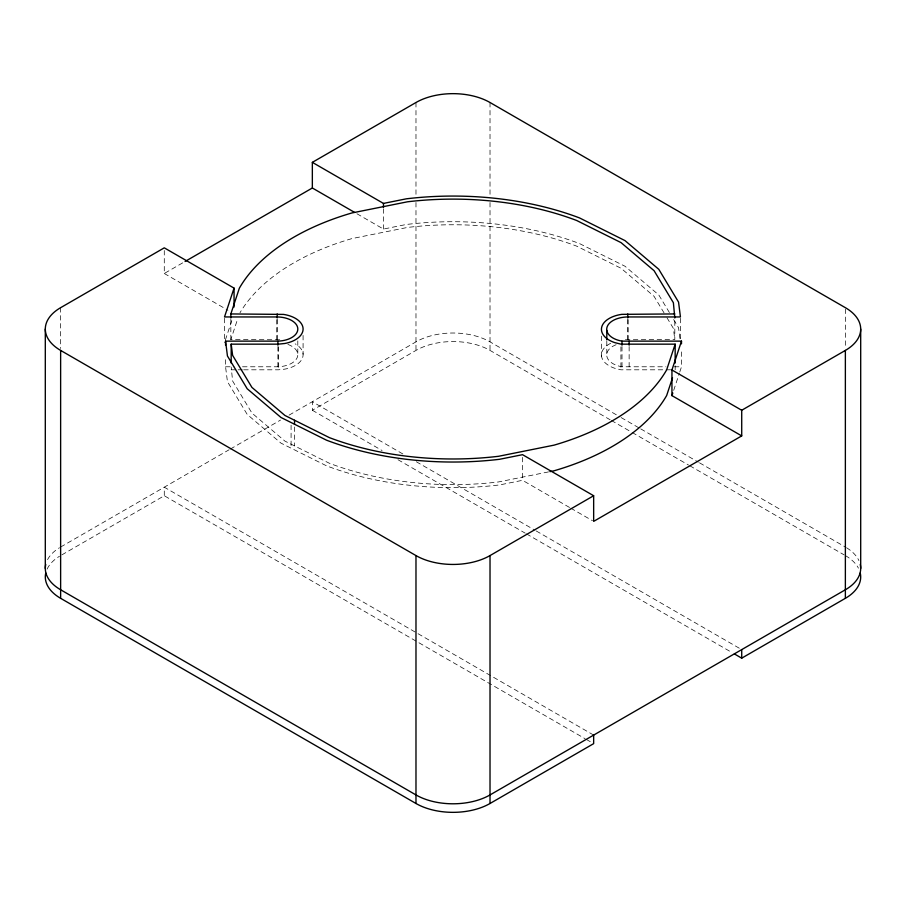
<?xml version="1.0" encoding="UTF-8"?>
<svg xmlns="http://www.w3.org/2000/svg" width="906" height="906" viewBox="0 0 906 906"><rect width="100%" height="100%" fill="white"/><g stroke="black" fill="none" stroke-linecap="round" stroke-linejoin="round"><path stroke-width="0.68" stroke-dasharray="4.53 3.4" d="M225.379 339.976L232.751 317.7M279.739 339.773L230.837 339.58L237.87 318.323M673.69 390.373L679.319 373.34M679.76 372.026L681.493 366.783L681.493 349.24M164.28 250.532L164.28 273.487L183.85 262.185M60.634 547.031L229.127 449.75M230.351 449.048L280.52 420.078M289.093 415.129L415.979 341.868A52.344 30.226 0 0 1 490.021 341.868L619.908 416.862M61.857 554.88L164.28 495.741L585.095 738.707M402.864 453.974L312.344 401.709L312.344 410.259L415.979 350.418A52.344 30.226 0 0 1 490.021 350.418L610.1 419.75M356.941 213.748L383.465 229.059L406.341 224.473A230.328 132.978 0 0 1 579.5 243.567L625.015 266.251L658.798 294.971L669.387 312.536M548.526 471.901L498.583 481.935A225.05 129.932 0 0 1 329.399 463.272L284.926 441.109L251.925 413.045L232.616 381.007L231.189 367.1M569.546 507.462L522.535 480.316L499.659 484.914A230.328 132.978 0 0 1 326.5 465.82L280.985 443.136L247.202 414.416L227.44 381.63L225.56 366.783L225.56 357.338M243.68 369.807L278.38 369.807L284.801 369.138A26.229 15.142 0 0 0 295.175 343.861M625.389 339.75L674.811 339.58L674.811 319.331M225.56 366.783L234.054 366.783M242.536 366.783L277.904 366.783A20.951 12.095 0 0 0 297.247 357.485A20.951 12.095 0 0 0 287.179 344.178M616.114 344.722A21.382 12.344 0 0 0 606.963 356.828A21.382 12.344 0 0 0 622.003 366.783L665.933 366.783M674.415 366.783L681.493 366.783M231.189 369.807L236.738 369.807M238.131 369.807L242.298 369.807M610.655 343.306A26.659 15.391 0 0 0 614.698 368.255L620.916 369.807L670.984 369.807M621.131 417.575L639.511 428.187M640.735 428.889L698.322 462.139M699.545 462.841L845.366 547.031M611.323 420.463L630.927 431.777M632.162 432.49L688.526 465.027M689.749 465.741L844.143 554.88M164.28 273.487L227.927 310.237M570.757 508.164L592.456 520.69M416.318 461.743L534.982 530.248M536.205 530.961L741.72 649.613M312.344 410.259L382.072 450.52M397.972 459.704L525.197 533.147M526.42 533.861L731.935 652.513M593.657 735.094L164.28 487.19L164.28 495.741M586.318 739.409L591.21 742.229M673.622 319.558L678.56 327.757L680.1 339.909M664.087 312.955L654.075 296.341L621.074 268.278L576.601 246.115A225.05 129.932 0 0 0 407.417 227.451L351.924 238.595A225.05 129.932 0 0 0 239.988 312.763M666.952 317.7L673.385 328.38L674.811 339.58M845.366 309.082L845.366 348.504M680.44 318.312L680.44 339.909M675.163 365.752L675.163 369.807M629.138 346.534L629.138 366.783M628.096 319.659L628.096 339.909M627.779 319.331L627.779 339.58M622.003 346.534L622.003 366.783M620.916 346.862L620.916 369.807M606.805 341.256L606.805 356.103M601.55 336.137L601.55 356.386M522.535 457.371L522.535 480.316M490.021 102.514L490.021 195.447M490.021 202.48L490.021 350.418M415.979 102.514L415.979 195.447M415.979 202.48L415.979 350.418M383.465 208.822L383.465 229.059M303.08 335.424L303.08 354.325M297.802 340.894L297.802 354.393M294.518 426.986L294.518 445.877M291.086 425.22L291.086 448.164M278.38 346.862L278.38 369.807M277.904 346.534L277.904 366.783M277.191 319.331L277.191 339.58M276.862 319.659L276.862 342.604M230.837 319.331L230.837 339.58M224.507 318.312L224.507 342.604M60.634 307.678L60.634 348.504M47.554 559.636A52.344 30.226 0 0 1 59.445 547.745M846.555 547.745A52.344 30.226 0 0 1 858.911 560.587M845.366 555.582A52.344 30.226 0 0 1 858.446 568.175M47.089 569.127A52.344 30.226 0 0 1 59.445 556.295"/><path stroke-width="1.36" d="M593.657 735.094L593.657 743.645L490.021 803.486A52.344 30.226 0 0 1 415.979 803.486L60.634 598.322L60.634 350.418A52.344 30.226 0 0 1 60.634 307.678L164.28 247.836L234.054 288.119L224.507 316.953L276.862 316.953A20.951 12.095 0 0 1 297.802 328.753A20.951 12.095 0 0 1 277.904 341.132L225.56 341.132L225.56 345.186M230.837 317.983L230.837 313.94L239.343 288.221A225.05 129.932 0 0 1 351.924 212.955L407.417 201.811A225.05 129.932 0 0 1 576.601 220.464L621.074 242.638L654.075 270.69L673.385 302.729L674.811 317.983M674.811 313.94L621.81 314.348A26.659 15.391 0 0 0 601.72 327.089A26.659 15.391 0 0 0 614.698 342.604L620.916 344.155L675.163 344.155L666.657 369.875A225.05 129.932 0 0 1 554.076 445.14L498.583 456.284A225.05 129.932 0 0 1 329.399 437.632L284.926 415.458L251.925 387.406L232.616 355.367L231.189 344.155L278.38 344.155L284.801 343.487A26.229 15.142 0 0 0 303.08 328.674A26.229 15.142 0 0 0 283.544 314.405L230.837 313.94M312.344 162.355L415.979 102.514A52.344 30.226 0 0 1 490.021 102.514L845.366 307.678A52.344 30.226 0 0 1 845.366 350.418L741.72 410.259L741.72 435.899L671.946 395.616L671.946 369.976L681.493 341.132L622.003 341.132A21.382 12.344 0 0 1 606.929 327.53A21.382 12.344 0 0 1 628.096 316.953L680.44 316.953L678.56 302.117L658.798 269.32L625.015 240.611L579.5 217.916A230.328 132.978 0 0 0 406.341 198.822L383.465 203.42L312.344 162.355L312.344 187.995L185.084 261.472M672.524 377.779L666.657 395.526A225.05 129.932 0 0 1 554.076 470.78L549.919 471.618M671.946 395.616L672.818 393M60.634 350.418L415.979 555.582A52.344 30.226 0 0 0 490.021 555.582L593.657 495.741L593.657 521.38L741.72 435.899M734.381 653.928L741.72 658.164L845.366 598.322A52.344 30.226 0 0 0 860.247 573.011M671.946 369.976L741.72 410.259M312.344 187.995L354.529 212.355M593.657 495.741L522.535 454.676L499.659 459.274A230.328 132.978 0 0 1 326.5 440.18L280.985 417.485L247.202 388.765L227.44 355.979L225.56 341.132M860.7 329.048L860.7 568.402M845.366 350.418L845.366 598.322M741.72 649.613L741.72 658.164M681.493 341.132L681.493 343.838M675.163 344.155L675.163 363.057M629.138 341.132L629.138 345.186M627.779 313.94L627.779 317.983M622.003 341.132L622.003 345.186M606.805 330.452L606.805 339.897M490.021 555.582L490.021 803.486M415.979 555.582L415.979 803.486M383.465 203.42L383.465 207.463M294.518 420.237L294.518 424.291M277.904 341.132L277.904 345.186M277.191 313.94L277.191 317.983M234.054 288.119L234.054 307.021M231.189 344.155L231.189 363.057M45.3 329.048L45.3 568.402M860.247 564.461A52.344 30.226 0 0 1 845.366 589.772L490.021 794.936A52.344 30.226 0 0 1 415.979 794.936L60.634 589.772A52.344 30.226 0 0 1 45.753 564.461M60.634 598.322A52.344 30.226 0 0 1 45.753 573.011"/></g></svg>
